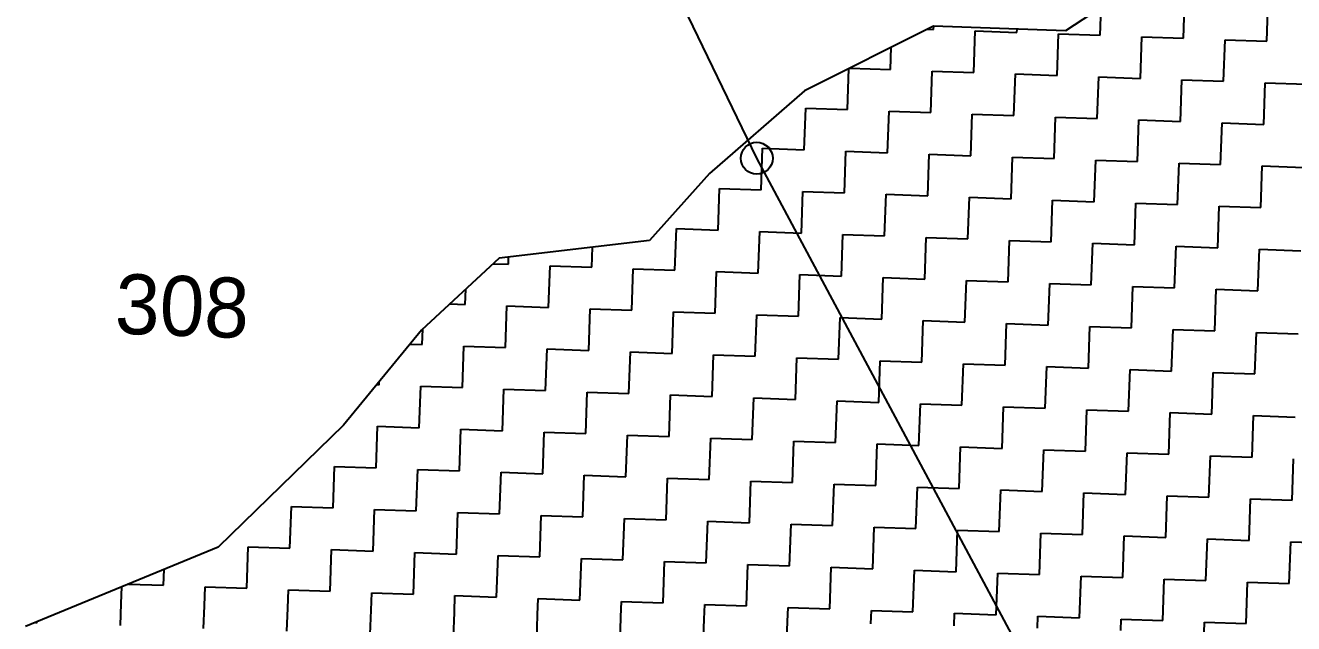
# Model space of a CAD drawing. Header units: metres. Extents: x 287345 to 291891, y 1993918 to 1999987.
# Drawn here: x 290205.9 to 290512.1, y 1998010.4 to 1998155 of the extents above; entities that cross this region are included whole.
import ezdxf
from ezdxf.enums import TextEntityAlignment as Align

# ---------------------------------------------------------------- set-up
doc = ezdxf.new("R2010")
doc.units = ezdxf.units.M
doc.header["$MEASUREMENT"] = 0
for name, color, linetype in [('POLY_HATCH', 12, 'Continuous'), ('POLY_PARCEL', 6, 'Continuous'), ('TEXT_PARCEL', 7, 'Continuous')]:
    doc.layers.add(name, color=color, linetype=linetype)
doc.styles.add('TEXT_MAP', font='')
doc.styles.get('TEXT_MAP').set_extended_font_data('Kruti Dev 050')

msp = doc.modelspace()

# ---------------------------------------------------------------- linework, layer by layer
msp.add_circle((290382.49, 1998122.92), 3.85)
at = {"layer": 'POLY_HATCH'}
for p, q in [((290477.02, 1998166.88), (290457.08, 1998153.69)), ((290425.14, 1998154.82), (290394, 1998139.24)), ((290457.08, 1998153.69), (290425.14, 1998154.82)), ((290394, 1998139.24), (290371.05, 1998119.21)), ((290371.05, 1998119.21), (290356.57, 1998103.05)), ((290356.57, 1998103.05), (290320.27, 1998098.78)), ((290320.27, 1998098.78), (290301.58, 1998081.37)), ((290301.58, 1998081.37), (290282.69, 1998058.42)), ((290282.69, 1998058.42), (290252.45, 1998028.92)), ((290252.45, 1998028.92), (290205.89, 1998009.72))]:
    msp.add_line(p, q, dxfattribs=at)
at = {"layer": 'POLY_HATCH', "linetype": 'Continuous'}
for p, q in [((290485.53, 1998151.92), (290485.88, 1998161.98)), ((290505.64, 1998151.21), (290505.99, 1998161.27)), ((290465.42, 1998152.63), (290465.66, 1998159.36)), ((290425.2, 1998154.06), (290425.23, 1998154.81)), ((290423.73, 1998154.11), (290425.2, 1998154.06)), ((290434.9, 1998143.65), (290435.26, 1998153.7)), ((290435.26, 1998153.7), (290445.31, 1998153.35)), ((290445.31, 1998153.35), (290445.34, 1998154.1)), ((290455.01, 1998142.94), (290455.36, 1998152.99)), ((290455.36, 1998152.99), (290465.42, 1998152.63)), ((290475.12, 1998142.22), (290475.47, 1998152.28)), ((290475.47, 1998152.28), (290485.53, 1998151.92)), ((290495.23, 1998141.51), (290495.58, 1998151.57)), ((290495.58, 1998151.57), (290505.64, 1998151.21)), ((290414.79, 1998144.36), (290414.98, 1998149.73)), ((290404.38, 1998134.66), (290404.73, 1998144.61)), ((290404.93, 1998144.71), (290414.79, 1998144.36)), ((290424.49, 1998133.95), (290424.84, 1998144)), ((290424.84, 1998144), (290434.9, 1998143.65)), ((290444.6, 1998133.24), (290444.95, 1998143.29)), ((290444.95, 1998143.29), (290455.01, 1998142.94)), ((290464.71, 1998132.53), (290465.06, 1998142.58)), ((290465.06, 1998142.58), (290475.12, 1998142.22)), ((290484.82, 1998131.81), (290485.17, 1998141.87)), ((290485.17, 1998141.87), (290495.23, 1998141.51)), ((290504.93, 1998131.1), (290505.28, 1998141.16)), ((290505.28, 1998141.16), (290515.34, 1998140.8)), ((290393.97, 1998124.96), (290394.33, 1998135.02)), ((290394.33, 1998135.02), (290404.38, 1998134.66)), ((290414.08, 1998124.25), (290414.43, 1998134.3)), ((290414.43, 1998134.3), (290424.49, 1998133.95)), ((290434.19, 1998123.54), (290434.54, 1998133.59)), ((290434.54, 1998133.59), (290444.6, 1998133.24)), ((290454.3, 1998122.83), (290454.65, 1998132.88)), ((290454.65, 1998132.88), (290464.71, 1998132.53)), ((290474.41, 1998122.12), (290474.76, 1998132.17)), ((290474.76, 1998132.17), (290484.82, 1998131.81)), ((290494.51, 1998121.4), (290494.87, 1998131.46)), ((290494.87, 1998131.46), (290504.93, 1998131.1)), ((290383.56, 1998115.26), (290383.92, 1998125.32)), ((290383.92, 1998125.32), (290393.97, 1998124.96)), ((290403.67, 1998114.55), (290404.02, 1998124.61)), ((290404.02, 1998124.61), (290414.08, 1998124.25)), ((290423.78, 1998113.84), (290424.13, 1998123.89)), ((290424.13, 1998123.89), (290434.19, 1998123.54)), ((290443.89, 1998113.13), (290444.24, 1998123.18)), ((290444.24, 1998123.18), (290454.3, 1998122.83)), ((290464, 1998112.42), (290464.35, 1998122.47)), ((290464.35, 1998122.47), (290474.41, 1998122.12)), ((290484.1, 1998111.71), (290484.46, 1998121.76)), ((290484.46, 1998121.76), (290494.51, 1998121.4)), ((290504.21, 1998110.99), (290504.57, 1998121.05)), ((290504.57, 1998121.05), (290514.62, 1998120.69)), ((290373.15, 1998105.56), (290373.51, 1998115.62)), ((290373.51, 1998115.62), (290383.56, 1998115.26)), ((290393.26, 1998104.85), (290393.61, 1998114.91)), ((290393.61, 1998114.91), (290403.67, 1998114.55)), ((290413.37, 1998104.14), (290413.72, 1998114.2)), ((290413.72, 1998114.2), (290423.78, 1998113.84)), ((290433.48, 1998103.43), (290433.83, 1998113.48)), ((290433.83, 1998113.48), (290443.89, 1998113.13)), ((290453.59, 1998102.72), (290453.94, 1998112.77)), ((290453.94, 1998112.77), (290464, 1998112.42)), ((290473.69, 1998102.01), (290474.05, 1998112.06)), ((290474.05, 1998112.06), (290484.1, 1998111.71)), ((290493.8, 1998101.3), (290494.16, 1998111.35)), ((290494.16, 1998111.35), (290504.21, 1998110.99)), ((290362.74, 1998095.87), (290363.09, 1998105.92)), ((290363.09, 1998105.92), (290373.15, 1998105.56)), ((290382.85, 1998095.15), (290383.2, 1998105.21)), ((290383.2, 1998105.21), (290393.26, 1998104.85)), ((290402.96, 1998094.44), (290403.31, 1998104.5)), ((290403.31, 1998104.5), (290413.37, 1998104.14)), ((290423.07, 1998093.73), (290423.42, 1998103.79)), ((290423.42, 1998103.79), (290433.48, 1998103.43)), ((290443.17, 1998093.02), (290443.53, 1998103.07)), ((290443.53, 1998103.07), (290453.59, 1998102.72)), ((290463.28, 1998092.31), (290463.64, 1998102.36)), ((290463.64, 1998102.36), (290473.69, 1998102.01)), ((290342.63, 1998096.58), (290342.8, 1998101.43)), ((290483.39, 1998091.6), (290483.75, 1998101.65)), ((290483.75, 1998101.65), (290493.8, 1998101.3)), ((290503.5, 1998090.88), (290503.86, 1998100.94)), ((290503.86, 1998100.94), (290513.91, 1998100.58)), ((290318.82, 1998097.42), (290322.52, 1998097.29)), ((290322.52, 1998097.29), (290322.58, 1998099.05)), ((290332.22, 1998086.88), (290332.58, 1998096.93)), ((290332.58, 1998096.93), (290342.63, 1998096.58)), ((290352.33, 1998086.17), (290352.68, 1998096.22)), ((290352.68, 1998096.22), (290362.74, 1998095.87)), ((290372.44, 1998085.46), (290372.79, 1998095.51)), ((290372.79, 1998095.51), (290382.85, 1998095.15)), ((290392.55, 1998084.74), (290392.9, 1998094.8)), ((290392.9, 1998094.8), (290402.96, 1998094.44)), ((290412.66, 1998084.03), (290413.01, 1998094.09)), ((290413.01, 1998094.09), (290423.07, 1998093.73)), ((290432.76, 1998083.32), (290433.12, 1998093.38)), ((290433.12, 1998093.38), (290443.17, 1998093.02)), ((290312.11, 1998087.59), (290312.24, 1998091.3)), ((290452.87, 1998082.61), (290453.23, 1998092.66)), ((290453.23, 1998092.66), (290463.28, 1998092.31)), ((290472.98, 1998081.9), (290473.34, 1998091.95)), ((290473.34, 1998091.95), (290483.39, 1998091.6)), ((290493.09, 1998081.19), (290493.45, 1998091.24)), ((290493.45, 1998091.24), (290503.5, 1998090.88)), ((290308.4, 1998087.72), (290312.11, 1998087.59)), ((290321.81, 1998077.18), (290322.17, 1998087.23)), ((290322.17, 1998087.23), (290332.22, 1998086.88)), ((290341.92, 1998076.47), (290342.27, 1998086.52)), ((290342.27, 1998086.52), (290352.33, 1998086.17)), ((290362.03, 1998075.76), (290362.38, 1998085.81)), ((290362.38, 1998085.81), (290372.44, 1998085.46)), ((290382.14, 1998075.05), (290382.49, 1998085.1)), ((290382.49, 1998085.1), (290392.55, 1998084.74)), ((290402.25, 1998074.33), (290402.6, 1998084.39)), ((290402.6, 1998084.39), (290412.66, 1998084.03)), ((290301.7, 1998077.89), (290301.83, 1998081.61)), ((290422.35, 1998073.62), (290422.71, 1998083.68)), ((290422.71, 1998083.68), (290432.76, 1998083.32)), ((290442.46, 1998072.91), (290442.82, 1998082.97)), ((290442.82, 1998082.97), (290452.87, 1998082.61)), ((290462.57, 1998072.2), (290462.93, 1998082.25)), ((290462.93, 1998082.25), (290472.98, 1998081.9)), ((290482.68, 1998071.49), (290483.04, 1998081.54)), ((290483.04, 1998081.54), (290493.09, 1998081.19)), ((290298.8, 1998077.99), (290301.7, 1998077.89)), ((290502.79, 1998070.78), (290503.15, 1998080.83)), ((290503.15, 1998080.83), (290513.2, 1998080.47)), ((290311.4, 1998067.48), (290311.76, 1998077.54)), ((290311.76, 1998077.54), (290321.81, 1998077.18)), ((290331.51, 1998066.77), (290331.86, 1998076.82)), ((290331.86, 1998076.82), (290341.92, 1998076.47)), ((290351.62, 1998066.06), (290351.97, 1998076.11)), ((290351.97, 1998076.11), (290362.03, 1998075.76)), ((290371.73, 1998065.35), (290372.08, 1998075.4)), ((290372.08, 1998075.4), (290382.14, 1998075.05)), ((290391.84, 1998064.64), (290392.19, 1998074.69)), ((290392.19, 1998074.69), (290402.25, 1998074.33)), ((290411.94, 1998063.92), (290412.3, 1998073.98)), ((290412.3, 1998073.98), (290422.35, 1998073.62)), ((290432.05, 1998063.21), (290432.41, 1998073.27)), ((290432.41, 1998073.27), (290442.46, 1998072.91)), ((290452.16, 1998062.5), (290452.52, 1998072.55)), ((290452.52, 1998072.55), (290462.57, 1998072.2)), ((290472.27, 1998061.79), (290472.63, 1998071.84)), ((290472.63, 1998071.84), (290482.68, 1998071.49)), ((290291.29, 1998068.19), (290291.32, 1998068.9)), ((290492.38, 1998061.08), (290492.74, 1998071.13)), ((290492.74, 1998071.13), (290502.79, 1998070.78)), ((290290.75, 1998068.21), (290291.29, 1998068.19)), ((290300.99, 1998057.78), (290301.34, 1998067.84)), ((290301.34, 1998067.84), (290311.4, 1998067.48)), ((290321.1, 1998057.07), (290321.45, 1998067.13)), ((290321.45, 1998067.13), (290331.51, 1998066.77)), ((290341.21, 1998056.36), (290341.56, 1998066.41)), ((290341.56, 1998066.41), (290351.62, 1998066.06)), ((290361.32, 1998055.65), (290361.67, 1998065.7)), ((290361.67, 1998065.7), (290371.73, 1998065.35)), ((290381.42, 1998054.94), (290381.78, 1998064.99)), ((290381.78, 1998064.99), (290391.84, 1998064.64)), ((290401.53, 1998054.22), (290401.89, 1998064.28)), ((290401.89, 1998064.28), (290411.94, 1998063.92)), ((290421.64, 1998053.51), (290422, 1998063.57)), ((290422, 1998063.57), (290432.05, 1998063.21)), ((290441.75, 1998052.8), (290442.11, 1998062.86)), ((290442.11, 1998062.86), (290452.16, 1998062.5)), ((290461.86, 1998052.09), (290462.22, 1998062.14)), ((290462.22, 1998062.14), (290472.27, 1998061.79)), ((290481.97, 1998051.38), (290482.33, 1998061.43)), ((290482.33, 1998061.43), (290492.38, 1998061.08)), ((290502.08, 1998050.67), (290502.43, 1998060.72)), ((290502.43, 1998060.72), (290512.49, 1998060.37)), ((290290.58, 1998048.08), (290290.93, 1998058.14)), ((290290.93, 1998058.14), (290300.99, 1998057.78)), ((290310.69, 1998047.37), (290311.04, 1998057.43)), ((290311.04, 1998057.43), (290321.1, 1998057.07)), ((290330.8, 1998046.66), (290331.15, 1998056.72)), ((290331.15, 1998056.72), (290341.21, 1998056.36)), ((290350.91, 1998045.95), (290351.26, 1998056)), ((290351.26, 1998056), (290361.32, 1998055.65)), ((290371.01, 1998045.24), (290371.37, 1998055.29)), ((290371.37, 1998055.29), (290381.42, 1998054.94)), ((290391.12, 1998044.53), (290391.48, 1998054.58)), ((290391.48, 1998054.58), (290401.53, 1998054.22)), ((290411.23, 1998043.81), (290411.59, 1998053.87)), ((290411.59, 1998053.87), (290421.64, 1998053.51)), ((290431.34, 1998043.1), (290431.7, 1998053.16)), ((290431.7, 1998053.16), (290441.75, 1998052.8)), ((290451.45, 1998042.39), (290451.81, 1998052.45)), ((290451.81, 1998052.45), (290461.86, 1998052.09)), ((290471.56, 1998041.68), (290471.92, 1998051.73)), ((290471.92, 1998051.73), (290481.97, 1998051.38)), ((290491.67, 1998040.97), (290492.02, 1998051.02)), ((290492.02, 1998051.02), (290502.08, 1998050.67)), ((290511.78, 1998040.26), (290512.13, 1998050.31)), ((290280.17, 1998038.39), (290280.52, 1998048.44)), ((290280.52, 1998048.44), (290290.58, 1998048.08)), ((290300.28, 1998037.67), (290300.63, 1998047.73)), ((290300.63, 1998047.73), (290310.69, 1998047.37)), ((290320.39, 1998036.96), (290320.74, 1998047.02)), ((290320.74, 1998047.02), (290330.8, 1998046.66)), ((290340.5, 1998036.25), (290340.85, 1998046.3)), ((290340.85, 1998046.3), (290350.91, 1998045.95)), ((290360.6, 1998035.54), (290360.96, 1998045.59)), ((290360.96, 1998045.59), (290371.01, 1998045.24)), ((290380.71, 1998034.83), (290381.07, 1998044.88)), ((290381.07, 1998044.88), (290391.12, 1998044.53)), ((290400.82, 1998034.12), (290401.18, 1998044.17)), ((290401.18, 1998044.17), (290411.23, 1998043.81)), ((290420.93, 1998033.4), (290421.29, 1998043.46)), ((290421.29, 1998043.46), (290431.34, 1998043.1)), ((290441.04, 1998032.69), (290441.4, 1998042.75)), ((290441.4, 1998042.75), (290451.45, 1998042.39)), ((290461.15, 1998031.98), (290461.51, 1998042.04)), ((290461.51, 1998042.04), (290471.56, 1998041.68)), ((290481.26, 1998031.27), (290481.61, 1998041.32)), ((290481.61, 1998041.32), (290491.67, 1998040.97)), ((290269.76, 1998028.69), (290270.11, 1998038.74)), ((290270.11, 1998038.74), (290280.17, 1998038.39)), ((290289.87, 1998027.97), (290290.22, 1998038.03)), ((290290.22, 1998038.03), (290300.28, 1998037.67)), ((290501.37, 1998030.56), (290501.72, 1998040.61)), ((290501.72, 1998040.61), (290511.78, 1998040.26)), ((290309.98, 1998027.26), (290310.33, 1998037.32)), ((290310.33, 1998037.32), (290320.39, 1998036.96)), ((290330.09, 1998026.55), (290330.44, 1998036.61)), ((290330.44, 1998036.61), (290340.5, 1998036.25)), ((290350.19, 1998025.84), (290350.55, 1998035.89)), ((290350.55, 1998035.89), (290360.6, 1998035.54)), ((290370.3, 1998025.13), (290370.66, 1998035.18)), ((290370.66, 1998035.18), (290380.71, 1998034.83)), ((290390.41, 1998024.42), (290390.77, 1998034.47)), ((290390.77, 1998034.47), (290400.82, 1998034.12)), ((290410.52, 1998023.71), (290410.88, 1998033.76)), ((290410.88, 1998033.76), (290420.93, 1998033.4)), ((290430.63, 1998022.99), (290430.99, 1998033.05)), ((290430.99, 1998033.05), (290441.04, 1998032.69)), ((290450.74, 1998022.28), (290451.09, 1998032.34)), ((290451.09, 1998032.34), (290461.15, 1998031.98)), ((290259.35, 1998018.99), (290259.7, 1998029.04)), ((290259.7, 1998029.04), (290269.76, 1998028.69)), ((290470.85, 1998021.57), (290471.2, 1998031.63)), ((290471.2, 1998031.63), (290481.26, 1998031.27)), ((290490.96, 1998020.86), (290491.31, 1998030.91)), ((290491.31, 1998030.91), (290501.37, 1998030.56)), ((290511.07, 1998020.15), (290511.42, 1998030.2)), ((290511.42, 1998030.2), (290521.48, 1998029.85)), ((290279.46, 1998018.28), (290279.81, 1998028.33)), ((290279.81, 1998028.33), (290289.87, 1998027.97)), ((290299.57, 1998017.56), (290299.92, 1998027.62)), ((290299.92, 1998027.62), (290309.98, 1998027.26)), ((290319.67, 1998016.85), (290320.03, 1998026.91)), ((290320.03, 1998026.91), (290330.09, 1998026.55)), ((290339.78, 1998016.14), (290340.14, 1998026.2)), ((290340.14, 1998026.2), (290350.19, 1998025.84)), ((290239.24, 1998019.7), (290239.37, 1998023.53)), ((290359.89, 1998015.43), (290360.25, 1998025.48)), ((290360.25, 1998025.48), (290370.3, 1998025.13)), ((290380, 1998014.72), (290380.36, 1998024.77)), ((290380.36, 1998024.77), (290390.41, 1998024.42)), ((290400.11, 1998014.01), (290400.47, 1998024.06)), ((290400.47, 1998024.06), (290410.52, 1998023.71)), ((290420.22, 1998013.3), (290420.58, 1998023.35)), ((290420.58, 1998023.35), (290430.63, 1998022.99)), ((290230.82, 1998020), (290239.24, 1998019.7)), ((290440.33, 1998012.58), (290440.68, 1998022.64)), ((290440.68, 1998022.64), (290450.74, 1998022.28)), ((290460.44, 1998011.87), (290460.79, 1998021.93)), ((290460.79, 1998021.93), (290470.85, 1998021.57)), ((290480.55, 1998011.16), (290480.9, 1998021.21)), ((290480.9, 1998021.21), (290490.96, 1998020.86)), ((290500.66, 1998010.45), (290501.01, 1998020.5)), ((290501.01, 1998020.5), (290511.07, 1998020.15)), ((290229.02, 1998015.29), (290229.16, 1998019.31)), ((290249.13, 1998014.75), (290249.29, 1998019.34)), ((290249.29, 1998019.34), (290259.35, 1998018.99)), ((290269.25, 1998014.21), (290269.4, 1998018.63)), ((290269.4, 1998018.63), (290279.46, 1998018.28)), ((290289.36, 1998013.67), (290289.51, 1998017.92)), ((290289.51, 1998017.92), (290299.57, 1998017.56)), ((290309.48, 1998013.13), (290309.62, 1998017.21)), ((290309.62, 1998017.21), (290319.67, 1998016.85)), ((290228.83, 1998010), (290229.02, 1998015.29)), ((290248.94, 1998009.29), (290249.13, 1998014.75)), ((290269.05, 1998008.58), (290269.25, 1998014.21)), ((290289.16, 1998007.87), (290289.36, 1998013.67)), ((290329.59, 1998012.59), (290329.73, 1998016.5)), ((290329.73, 1998016.5), (290339.78, 1998016.14)), ((290349.71, 1998012.05), (290349.84, 1998015.79)), ((290349.84, 1998015.79), (290359.89, 1998015.43)), ((290369.82, 1998011.51), (290369.95, 1998015.07)), ((290369.95, 1998015.07), (290380, 1998014.72)), ((290389.94, 1998010.97), (290390.06, 1998014.36)), ((290390.06, 1998014.36), (290400.11, 1998014.01)), ((290410.05, 1998010.43), (290410.17, 1998013.65)), ((290410.17, 1998013.65), (290420.22, 1998013.3)), ((290208.33, 1998010.73), (290208.72, 1998010.71)), ((290208.72, 1998010.71), (290208.73, 1998010.89)), ((290309.26, 1998007.15), (290309.48, 1998013.13)), ((290329.37, 1998006.44), (290329.59, 1998012.59)), ((290349.48, 1998005.73), (290349.71, 1998012.05)), ((290369.59, 1998005.02), (290369.82, 1998011.51)), ((290389.7, 1998004.31), (290389.94, 1998010.97)), ((290430.17, 1998009.89), (290430.27, 1998012.94)), ((290430.27, 1998012.94), (290440.33, 1998012.58)), ((290450.28, 1998009.35), (290450.38, 1998012.23)), ((290450.38, 1998012.23), (290460.44, 1998011.87)), ((290470.4, 1998008.82), (290470.49, 1998011.52)), ((290470.49, 1998011.52), (290480.55, 1998011.16)), ((290490.51, 1998008.28), (290490.6, 1998010.8)), ((290490.6, 1998010.8), (290500.66, 1998010.45))]:
    msp.add_line(p, q, dxfattribs=at)
at = {"layer": 'POLY_PARCEL'}
for p, q in [((290382.49, 1998122.92), (290339.73, 1998211.64)), ((290511.75, 1997881.41), (290382.49, 1998122.92))]:
    msp.add_line(p, q, dxfattribs=at)

# ---------------------------------------------------------------- texts
at = {"layer": 'TEXT_PARCEL', "style": 'TEXT_MAP'}
msp.add_text('308', height=14.488, rotation=357.9734, dxfattribs=at).set_placement((290243.75, 1998087.23), align=Align.MIDDLE)

doc.saveas('drawing.dxf')
